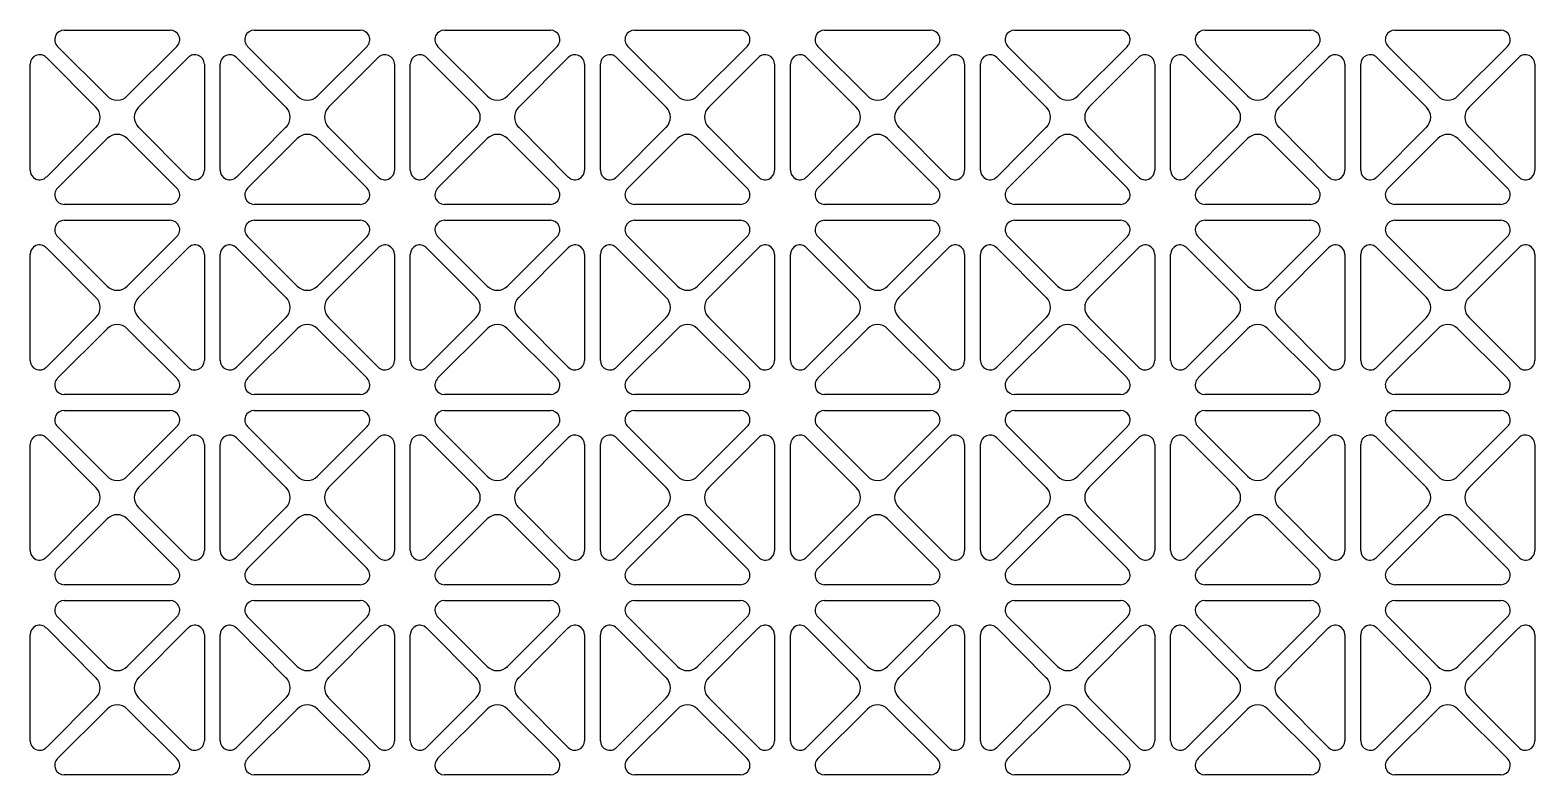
# Model space of a CAD drawing. Extents: x 59521 to 184406, y -1257 to 56672.
# Drawn here: x 68520.6 to 68710.6, y 15732.5 to 15826.5 of the extents above; entities that cross this region are included whole.
import ezdxf

# ---------------------------------------------------------------- set-up
doc = ezdxf.new("R2010")
doc.units = 0
doc.header["$MEASUREMENT"] = 0
doc.layers.get('0').update_dxf_attribs({"linetype": 'CONTINUOUS'})
doc.layers.add('WANGKONG_0', color=7, linetype='CONTINUOUS')

# ---------------------------------------------------------------- blocks, each defined once
blk = doc.blocks.new('ju77')
at = {"layer": 'WANGKONG_0', "color": 87, "linetype": 'Continuous'}
for p, q in [((-218.73, 347), (-205.35, 347)), ((-194.73, 347), (-181.35, 347)), ((-170.73, 347), (-157.35, 347)), ((-146.73, 347), (-133.35, 347)), ((-122.73, 347), (-109.35, 347)), ((-98.73, 347), (-85.35, 347)), ((-74.73, 347), (-61.35, 347)), ((-50.73, 347), (-37.35, 347)), ((-213.31, 338.69), (-219.58, 344.95)), ((-204.5, 344.95), (-210.77, 338.69)), ((-189.31, 338.69), (-195.58, 344.95)), ((-180.5, 344.95), (-186.77, 338.69)), ((-165.31, 338.69), (-171.58, 344.95)), ((-156.5, 344.95), (-162.77, 338.69)), ((-141.31, 338.69), (-147.58, 344.95)), ((-132.5, 344.95), (-138.77, 338.69)), ((-117.31, 338.69), (-123.58, 344.95)), ((-108.5, 344.95), (-114.77, 338.69)), ((-93.31, 338.69), (-99.58, 344.95)), ((-84.5, 344.95), (-90.77, 338.69)), ((-69.31, 338.69), (-75.58, 344.95)), ((-60.5, 344.95), (-66.77, 338.69)), ((-45.31, 338.69), (-51.58, 344.95)), ((-36.5, 344.95), (-42.77, 338.69)), ((-223.04, 329.31), (-223.04, 342.69)), ((-220.99, 343.54), (-214.73, 337.27)), ((-209.35, 337.27), (-203.09, 343.54)), ((-201.04, 342.69), (-201.04, 329.31)), ((-199.04, 329.31), (-199.04, 342.69)), ((-196.99, 343.54), (-190.73, 337.27)), ((-185.35, 337.27), (-179.09, 343.54)), ((-177.04, 342.69), (-177.04, 329.31)), ((-175.04, 329.31), (-175.04, 342.69)), ((-172.99, 343.54), (-166.73, 337.27)), ((-161.35, 337.27), (-155.09, 343.54)), ((-153.04, 342.69), (-153.04, 329.31)), ((-151.04, 329.31), (-151.04, 342.69)), ((-148.99, 343.54), (-142.73, 337.27)), ((-137.35, 337.27), (-131.09, 343.54)), ((-129.04, 342.69), (-129.04, 329.31)), ((-127.04, 329.31), (-127.04, 342.69)), ((-124.99, 343.54), (-118.73, 337.27)), ((-113.35, 337.27), (-107.09, 343.54)), ((-105.04, 342.69), (-105.04, 329.31)), ((-103.04, 329.31), (-103.04, 342.69)), ((-100.99, 343.54), (-94.73, 337.27)), ((-89.35, 337.27), (-83.09, 343.54)), ((-81.04, 342.69), (-81.04, 329.31)), ((-79.04, 329.31), (-79.04, 342.69)), ((-76.99, 343.54), (-70.73, 337.27)), ((-65.35, 337.27), (-59.09, 343.54)), ((-57.04, 342.69), (-57.04, 329.31)), ((-55.04, 329.31), (-55.04, 342.69)), ((-52.99, 343.54), (-46.73, 337.27)), ((-41.35, 337.27), (-35.09, 343.54)), ((-33.04, 342.69), (-33.04, 329.31)), ((-214.73, 334.73), (-220.99, 328.46)), ((-203.09, 328.46), (-209.35, 334.73)), ((-190.73, 334.73), (-196.99, 328.46)), ((-179.09, 328.46), (-185.35, 334.73)), ((-166.73, 334.73), (-172.99, 328.46)), ((-155.09, 328.46), (-161.35, 334.73)), ((-142.73, 334.73), (-148.99, 328.46)), ((-131.09, 328.46), (-137.35, 334.73)), ((-118.73, 334.73), (-124.99, 328.46)), ((-107.09, 328.46), (-113.35, 334.73)), ((-94.73, 334.73), (-100.99, 328.46)), ((-83.09, 328.46), (-89.35, 334.73)), ((-70.73, 334.73), (-76.99, 328.46)), ((-59.09, 328.46), (-65.35, 334.73)), ((-46.73, 334.73), (-52.99, 328.46)), ((-35.09, 328.46), (-41.35, 334.73)), ((-219.58, 327.05), (-213.31, 333.31)), ((-210.77, 333.31), (-204.5, 327.05)), ((-195.58, 327.05), (-189.31, 333.31)), ((-186.77, 333.31), (-180.5, 327.05)), ((-171.58, 327.05), (-165.31, 333.31)), ((-162.77, 333.31), (-156.5, 327.05)), ((-147.58, 327.05), (-141.31, 333.31)), ((-138.77, 333.31), (-132.5, 327.05)), ((-123.58, 327.05), (-117.31, 333.31)), ((-114.77, 333.31), (-108.5, 327.05)), ((-99.58, 327.05), (-93.31, 333.31)), ((-90.77, 333.31), (-84.5, 327.05)), ((-75.58, 327.05), (-69.31, 333.31)), ((-66.77, 333.31), (-60.5, 327.05)), ((-51.58, 327.05), (-45.31, 333.31)), ((-42.77, 333.31), (-36.5, 327.05)), ((-205.35, 325), (-218.73, 325)), ((-181.35, 325), (-194.73, 325)), ((-157.35, 325), (-170.73, 325)), ((-133.35, 325), (-146.73, 325)), ((-109.35, 325), (-122.73, 325)), ((-85.35, 325), (-98.73, 325)), ((-61.35, 325), (-74.73, 325)), ((-37.35, 325), (-50.73, 325)), ((-218.73, 323), (-205.35, 323)), ((-194.73, 323), (-181.35, 323)), ((-170.73, 323), (-157.35, 323)), ((-146.73, 323), (-133.35, 323)), ((-122.73, 323), (-109.35, 323)), ((-98.73, 323), (-85.35, 323)), ((-74.73, 323), (-61.35, 323)), ((-50.73, 323), (-37.35, 323)), ((-220.99, 319.54), (-214.73, 313.27)), ((-213.31, 314.69), (-219.58, 320.95)), ((-204.5, 320.95), (-210.77, 314.69)), ((-209.35, 313.27), (-203.09, 319.54)), ((-196.99, 319.54), (-190.73, 313.27)), ((-189.31, 314.69), (-195.58, 320.95)), ((-180.5, 320.95), (-186.77, 314.69)), ((-185.35, 313.27), (-179.09, 319.54)), ((-172.99, 319.54), (-166.73, 313.27)), ((-165.31, 314.69), (-171.58, 320.95)), ((-156.5, 320.95), (-162.77, 314.69)), ((-161.35, 313.27), (-155.09, 319.54)), ((-148.99, 319.54), (-142.73, 313.27)), ((-141.31, 314.69), (-147.58, 320.95)), ((-132.5, 320.95), (-138.77, 314.69)), ((-137.35, 313.27), (-131.09, 319.54)), ((-124.99, 319.54), (-118.73, 313.27)), ((-117.31, 314.69), (-123.58, 320.95)), ((-108.5, 320.95), (-114.77, 314.69)), ((-113.35, 313.27), (-107.09, 319.54)), ((-100.99, 319.54), (-94.73, 313.27)), ((-93.31, 314.69), (-99.58, 320.95)), ((-84.5, 320.95), (-90.77, 314.69)), ((-89.35, 313.27), (-83.09, 319.54)), ((-76.99, 319.54), (-70.73, 313.27)), ((-69.31, 314.69), (-75.58, 320.95)), ((-60.5, 320.95), (-66.77, 314.69)), ((-65.35, 313.27), (-59.09, 319.54)), ((-52.99, 319.54), (-46.73, 313.27)), ((-45.31, 314.69), (-51.58, 320.95)), ((-36.5, 320.95), (-42.77, 314.69)), ((-41.35, 313.27), (-35.09, 319.54)), ((-223.04, 305.31), (-223.04, 318.69)), ((-201.04, 318.69), (-201.04, 305.31)), ((-199.04, 305.31), (-199.04, 318.69)), ((-177.04, 318.69), (-177.04, 305.31)), ((-175.04, 305.31), (-175.04, 318.69)), ((-153.04, 318.69), (-153.04, 305.31)), ((-151.04, 305.31), (-151.04, 318.69)), ((-129.04, 318.69), (-129.04, 305.31)), ((-127.04, 305.31), (-127.04, 318.69)), ((-105.04, 318.69), (-105.04, 305.31)), ((-103.04, 305.31), (-103.04, 318.69)), ((-81.04, 318.69), (-81.04, 305.31)), ((-79.04, 305.31), (-79.04, 318.69)), ((-57.04, 318.69), (-57.04, 305.31)), ((-55.04, 305.31), (-55.04, 318.69)), ((-33.04, 318.69), (-33.04, 305.31)), ((-214.73, 310.73), (-220.99, 304.46)), ((-203.09, 304.46), (-209.35, 310.73)), ((-190.73, 310.73), (-196.99, 304.46)), ((-179.09, 304.46), (-185.35, 310.73)), ((-166.73, 310.73), (-172.99, 304.46)), ((-155.09, 304.46), (-161.35, 310.73)), ((-142.73, 310.73), (-148.99, 304.46)), ((-131.09, 304.46), (-137.35, 310.73)), ((-118.73, 310.73), (-124.99, 304.46)), ((-107.09, 304.46), (-113.35, 310.73)), ((-94.73, 310.73), (-100.99, 304.46)), ((-83.09, 304.46), (-89.35, 310.73)), ((-70.73, 310.73), (-76.99, 304.46)), ((-59.09, 304.46), (-65.35, 310.73)), ((-46.73, 310.73), (-52.99, 304.46)), ((-35.09, 304.46), (-41.35, 310.73)), ((-219.58, 303.05), (-213.31, 309.31)), ((-210.77, 309.31), (-204.5, 303.05)), ((-195.58, 303.05), (-189.31, 309.31)), ((-186.77, 309.31), (-180.5, 303.05)), ((-171.58, 303.05), (-165.31, 309.31)), ((-162.77, 309.31), (-156.5, 303.05)), ((-147.58, 303.05), (-141.31, 309.31)), ((-138.77, 309.31), (-132.5, 303.05)), ((-123.58, 303.05), (-117.31, 309.31)), ((-114.77, 309.31), (-108.5, 303.05)), ((-99.58, 303.05), (-93.31, 309.31)), ((-90.77, 309.31), (-84.5, 303.05)), ((-75.58, 303.05), (-69.31, 309.31)), ((-66.77, 309.31), (-60.5, 303.05)), ((-51.58, 303.05), (-45.31, 309.31)), ((-42.77, 309.31), (-36.5, 303.05)), ((-205.35, 301), (-218.73, 301)), ((-181.35, 301), (-194.73, 301)), ((-157.35, 301), (-170.73, 301)), ((-133.35, 301), (-146.73, 301)), ((-109.35, 301), (-122.73, 301)), ((-85.35, 301), (-98.73, 301)), ((-61.35, 301), (-74.73, 301)), ((-37.35, 301), (-50.73, 301)), ((-218.73, 299), (-205.35, 299)), ((-194.73, 299), (-181.35, 299)), ((-170.73, 299), (-157.35, 299)), ((-146.73, 299), (-133.35, 299)), ((-122.73, 299), (-109.35, 299)), ((-98.73, 299), (-85.35, 299)), ((-74.73, 299), (-61.35, 299)), ((-50.73, 299), (-37.35, 299)), ((-213.31, 290.69), (-219.58, 296.95)), ((-204.5, 296.95), (-210.77, 290.69)), ((-189.31, 290.69), (-195.58, 296.95)), ((-180.5, 296.95), (-186.77, 290.69)), ((-165.31, 290.69), (-171.58, 296.95)), ((-156.5, 296.95), (-162.77, 290.69)), ((-141.31, 290.69), (-147.58, 296.95)), ((-132.5, 296.95), (-138.77, 290.69)), ((-117.31, 290.69), (-123.58, 296.95)), ((-108.5, 296.95), (-114.77, 290.69)), ((-93.31, 290.69), (-99.58, 296.95)), ((-84.5, 296.95), (-90.77, 290.69)), ((-69.31, 290.69), (-75.58, 296.95)), ((-60.5, 296.95), (-66.77, 290.69)), ((-45.31, 290.69), (-51.58, 296.95)), ((-36.5, 296.95), (-42.77, 290.69)), ((-223.04, 281.31), (-223.04, 294.69)), ((-220.99, 295.54), (-214.73, 289.27)), ((-209.35, 289.27), (-203.09, 295.54)), ((-201.04, 294.69), (-201.04, 281.31)), ((-199.04, 281.31), (-199.04, 294.69)), ((-196.99, 295.54), (-190.73, 289.27)), ((-185.35, 289.27), (-179.09, 295.54)), ((-177.04, 294.69), (-177.04, 281.31)), ((-175.04, 281.31), (-175.04, 294.69)), ((-172.99, 295.54), (-166.73, 289.27)), ((-161.35, 289.27), (-155.09, 295.54)), ((-153.04, 294.69), (-153.04, 281.31)), ((-151.04, 281.31), (-151.04, 294.69)), ((-148.99, 295.54), (-142.73, 289.27)), ((-137.35, 289.27), (-131.09, 295.54)), ((-129.04, 294.69), (-129.04, 281.31)), ((-127.04, 281.31), (-127.04, 294.69)), ((-124.99, 295.54), (-118.73, 289.27)), ((-113.35, 289.27), (-107.09, 295.54)), ((-105.04, 294.69), (-105.04, 281.31)), ((-103.04, 281.31), (-103.04, 294.69)), ((-100.99, 295.54), (-94.73, 289.27)), ((-89.35, 289.27), (-83.09, 295.54)), ((-81.04, 294.69), (-81.04, 281.31)), ((-79.04, 281.31), (-79.04, 294.69)), ((-76.99, 295.54), (-70.73, 289.27)), ((-65.35, 289.27), (-59.09, 295.54)), ((-57.04, 294.69), (-57.04, 281.31)), ((-55.04, 281.31), (-55.04, 294.69)), ((-52.99, 295.54), (-46.73, 289.27)), ((-41.35, 289.27), (-35.09, 295.54)), ((-33.04, 294.69), (-33.04, 281.31)), ((-214.73, 286.73), (-220.99, 280.46)), ((-219.58, 279.05), (-213.31, 285.31)), ((-210.77, 285.31), (-204.5, 279.05)), ((-203.09, 280.46), (-209.35, 286.73)), ((-190.73, 286.73), (-196.99, 280.46)), ((-195.58, 279.05), (-189.31, 285.31)), ((-186.77, 285.31), (-180.5, 279.05)), ((-179.09, 280.46), (-185.35, 286.73)), ((-166.73, 286.73), (-172.99, 280.46)), ((-171.58, 279.05), (-165.31, 285.31)), ((-162.77, 285.31), (-156.5, 279.05)), ((-155.09, 280.46), (-161.35, 286.73)), ((-142.73, 286.73), (-148.99, 280.46)), ((-147.58, 279.05), (-141.31, 285.31)), ((-138.77, 285.31), (-132.5, 279.05)), ((-131.09, 280.46), (-137.35, 286.73)), ((-118.73, 286.73), (-124.99, 280.46)), ((-123.58, 279.05), (-117.31, 285.31)), ((-114.77, 285.31), (-108.5, 279.05)), ((-107.09, 280.46), (-113.35, 286.73)), ((-94.73, 286.73), (-100.99, 280.46)), ((-99.58, 279.05), (-93.31, 285.31)), ((-90.77, 285.31), (-84.5, 279.05)), ((-83.09, 280.46), (-89.35, 286.73)), ((-70.73, 286.73), (-76.99, 280.46)), ((-75.58, 279.05), (-69.31, 285.31)), ((-66.77, 285.31), (-60.5, 279.05)), ((-59.09, 280.46), (-65.35, 286.73)), ((-46.73, 286.73), (-52.99, 280.46)), ((-51.58, 279.05), (-45.31, 285.31)), ((-42.77, 285.31), (-36.5, 279.05)), ((-35.09, 280.46), (-41.35, 286.73)), ((-205.35, 277), (-218.73, 277)), ((-181.35, 277), (-194.73, 277)), ((-157.35, 277), (-170.73, 277)), ((-133.35, 277), (-146.73, 277)), ((-109.35, 277), (-122.73, 277)), ((-85.35, 277), (-98.73, 277)), ((-61.35, 277), (-74.73, 277)), ((-37.35, 277), (-50.73, 277)), ((-218.73, 275), (-205.35, 275)), ((-194.73, 275), (-181.35, 275)), ((-170.73, 275), (-157.35, 275)), ((-146.73, 275), (-133.35, 275)), ((-122.73, 275), (-109.35, 275)), ((-98.73, 275), (-85.35, 275)), ((-74.73, 275), (-61.35, 275)), ((-50.73, 275), (-37.35, 275)), ((-213.31, 266.69), (-219.58, 272.95)), ((-204.5, 272.95), (-210.77, 266.69)), ((-189.31, 266.69), (-195.58, 272.95)), ((-180.5, 272.95), (-186.77, 266.69)), ((-165.31, 266.69), (-171.58, 272.95)), ((-156.5, 272.95), (-162.77, 266.69)), ((-141.31, 266.69), (-147.58, 272.95)), ((-132.5, 272.95), (-138.77, 266.69)), ((-117.31, 266.69), (-123.58, 272.95)), ((-108.5, 272.95), (-114.77, 266.69)), ((-93.31, 266.69), (-99.58, 272.95)), ((-84.5, 272.95), (-90.77, 266.69)), ((-69.31, 266.69), (-75.58, 272.95)), ((-60.5, 272.95), (-66.77, 266.69)), ((-45.31, 266.69), (-51.58, 272.95)), ((-36.5, 272.95), (-42.77, 266.69)), ((-223.04, 257.31), (-223.04, 270.69)), ((-220.99, 271.54), (-214.73, 265.27)), ((-209.35, 265.27), (-203.09, 271.54)), ((-201.04, 270.69), (-201.04, 257.31)), ((-199.04, 257.31), (-199.04, 270.69)), ((-196.99, 271.54), (-190.73, 265.27)), ((-185.35, 265.27), (-179.09, 271.54)), ((-177.04, 270.69), (-177.04, 257.31)), ((-175.04, 257.31), (-175.04, 270.69)), ((-172.99, 271.54), (-166.73, 265.27)), ((-161.35, 265.27), (-155.09, 271.54)), ((-153.04, 270.69), (-153.04, 257.31)), ((-151.04, 257.31), (-151.04, 270.69)), ((-148.99, 271.54), (-142.73, 265.27)), ((-137.35, 265.27), (-131.09, 271.54)), ((-129.04, 270.69), (-129.04, 257.31)), ((-127.04, 257.31), (-127.04, 270.69)), ((-124.99, 271.54), (-118.73, 265.27)), ((-113.35, 265.27), (-107.09, 271.54)), ((-105.04, 270.69), (-105.04, 257.31)), ((-103.04, 257.31), (-103.04, 270.69)), ((-100.99, 271.54), (-94.73, 265.27)), ((-89.35, 265.27), (-83.09, 271.54)), ((-81.04, 270.69), (-81.04, 257.31)), ((-79.04, 257.31), (-79.04, 270.69)), ((-76.99, 271.54), (-70.73, 265.27)), ((-65.35, 265.27), (-59.09, 271.54)), ((-57.04, 270.69), (-57.04, 257.31)), ((-55.04, 257.31), (-55.04, 270.69)), ((-52.99, 271.54), (-46.73, 265.27)), ((-41.35, 265.27), (-35.09, 271.54)), ((-33.04, 270.69), (-33.04, 257.31)), ((-214.73, 262.73), (-220.99, 256.46)), ((-203.09, 256.46), (-209.35, 262.73)), ((-190.73, 262.73), (-196.99, 256.46)), ((-179.09, 256.46), (-185.35, 262.73)), ((-166.73, 262.73), (-172.99, 256.46)), ((-155.09, 256.46), (-161.35, 262.73)), ((-142.73, 262.73), (-148.99, 256.46)), ((-131.09, 256.46), (-137.35, 262.73)), ((-118.73, 262.73), (-124.99, 256.46)), ((-107.09, 256.46), (-113.35, 262.73)), ((-94.73, 262.73), (-100.99, 256.46)), ((-83.09, 256.46), (-89.35, 262.73)), ((-70.73, 262.73), (-76.99, 256.46)), ((-59.09, 256.46), (-65.35, 262.73)), ((-46.73, 262.73), (-52.99, 256.46)), ((-35.09, 256.46), (-41.35, 262.73)), ((-219.58, 255.05), (-213.31, 261.31)), ((-210.77, 261.31), (-204.5, 255.05)), ((-195.58, 255.05), (-189.31, 261.31)), ((-186.77, 261.31), (-180.5, 255.05)), ((-171.58, 255.05), (-165.31, 261.31)), ((-162.77, 261.31), (-156.5, 255.05)), ((-147.58, 255.05), (-141.31, 261.31)), ((-138.77, 261.31), (-132.5, 255.05)), ((-123.58, 255.05), (-117.31, 261.31)), ((-114.77, 261.31), (-108.5, 255.05)), ((-99.58, 255.05), (-93.31, 261.31)), ((-90.77, 261.31), (-84.5, 255.05)), ((-75.58, 255.05), (-69.31, 261.31)), ((-66.77, 261.31), (-60.5, 255.05)), ((-51.58, 255.05), (-45.31, 261.31)), ((-42.77, 261.31), (-36.5, 255.05)), ((-205.35, 253), (-218.73, 253)), ((-181.35, 253), (-194.73, 253)), ((-157.35, 253), (-170.73, 253)), ((-133.35, 253), (-146.73, 253)), ((-109.35, 253), (-122.73, 253)), ((-85.35, 253), (-98.73, 253)), ((-61.35, 253), (-74.73, 253)), ((-37.35, 253), (-50.73, 253))]:
    blk.add_line(p, q, dxfattribs=at)
for centre, radius, start, end in [((-218.73, 345.8), 1.2, 90, 225), ((-205.35, 345.8), 1.2, 315, 90), ((-194.73, 345.8), 1.2, 90, 225), ((-181.35, 345.8), 1.2, 315, 90), ((-170.73, 345.8), 1.2, 90, 225), ((-157.35, 345.8), 1.2, 315, 90), ((-146.73, 345.8), 1.2, 90, 225), ((-133.35, 345.8), 1.2, 315, 90), ((-122.73, 345.8), 1.2, 90, 225), ((-109.35, 345.8), 1.2, 315, 90), ((-98.73, 345.8), 1.2, 90, 225), ((-85.35, 345.8), 1.2, 315, 90), ((-74.73, 345.8), 1.2, 90, 225), ((-61.35, 345.8), 1.2, 315, 90), ((-50.73, 345.8), 1.2, 90, 225), ((-37.35, 345.8), 1.2, 315, 90), ((-221.84, 342.69), 1.2, 45, 180), ((-202.24, 342.69), 1.2, 0, 135), ((-197.84, 342.69), 1.2, 45, 180), ((-178.24, 342.69), 1.2, 0, 135), ((-173.84, 342.69), 1.2, 45, 180), ((-154.24, 342.69), 1.2, 0, 135), ((-149.84, 342.69), 1.2, 45, 180), ((-130.24, 342.69), 1.2, 0, 135), ((-125.84, 342.69), 1.2, 45, 180), ((-106.24, 342.69), 1.2, 0, 135), ((-101.84, 342.69), 1.2, 45, 180), ((-82.24, 342.69), 1.2, 0, 135), ((-77.84, 342.69), 1.2, 45, 180), ((-58.24, 342.69), 1.2, 0, 135), ((-53.84, 342.69), 1.2, 45, 180), ((-34.24, 342.69), 1.2, 0, 135), ((-212.04, 339.96), 1.8, 225, 315), ((-188.04, 339.96), 1.8, 225, 315), ((-164.04, 339.96), 1.8, 225, 315), ((-140.04, 339.96), 1.8, 225, 315), ((-116.04, 339.96), 1.8, 225, 315), ((-92.04, 339.96), 1.8, 225, 315), ((-68.04, 339.96), 1.8, 225, 315), ((-44.04, 339.96), 1.8, 225, 315), ((-216, 336), 1.8, 315, 45), ((-208.08, 336), 1.8, 135, 225), ((-192, 336), 1.8, 315, 45), ((-184.08, 336), 1.8, 135, 225), ((-168, 336), 1.8, 315, 45), ((-160.08, 336), 1.8, 135, 225), ((-144, 336), 1.8, 315, 45), ((-136.08, 336), 1.8, 135, 225), ((-120, 336), 1.8, 315, 45), ((-112.08, 336), 1.8, 135, 225), ((-96, 336), 1.8, 315, 45), ((-88.08, 336), 1.8, 135, 225), ((-72, 336), 1.8, 315, 45), ((-64.08, 336), 1.8, 135, 225), ((-48, 336), 1.8, 315, 45), ((-40.08, 336), 1.8, 135, 225), ((-212.04, 332.04), 1.8, 45, 135), ((-188.04, 332.04), 1.8, 45, 135), ((-164.04, 332.04), 1.8, 45, 135), ((-140.04, 332.04), 1.8, 45, 135), ((-116.04, 332.04), 1.8, 45, 135), ((-92.04, 332.04), 1.8, 45, 135), ((-68.04, 332.04), 1.8, 45, 135), ((-44.04, 332.04), 1.8, 45, 135), ((-221.84, 329.31), 1.2, 180, 315), ((-202.24, 329.31), 1.2, 225, 0), ((-197.84, 329.31), 1.2, 180, 315), ((-178.24, 329.31), 1.2, 225, 0), ((-173.84, 329.31), 1.2, 180, 315), ((-154.24, 329.31), 1.2, 225, 0), ((-149.84, 329.31), 1.2, 180, 315), ((-130.24, 329.31), 1.2, 225, 0), ((-125.84, 329.31), 1.2, 180, 315), ((-106.24, 329.31), 1.2, 225, 0), ((-101.84, 329.31), 1.2, 180, 315), ((-82.24, 329.31), 1.2, 225, 0), ((-77.84, 329.31), 1.2, 180, 315), ((-58.24, 329.31), 1.2, 225, 0), ((-53.84, 329.31), 1.2, 180, 315), ((-34.24, 329.31), 1.2, 225, 0), ((-218.73, 326.2), 1.2, 135, 270), ((-205.35, 326.2), 1.2, 270, 45), ((-194.73, 326.2), 1.2, 135, 270), ((-181.35, 326.2), 1.2, 270, 45), ((-170.73, 326.2), 1.2, 135, 270), ((-157.35, 326.2), 1.2, 270, 45), ((-146.73, 326.2), 1.2, 135, 270), ((-133.35, 326.2), 1.2, 270, 45), ((-122.73, 326.2), 1.2, 135, 270), ((-109.35, 326.2), 1.2, 270, 45), ((-98.73, 326.2), 1.2, 135, 270), ((-85.35, 326.2), 1.2, 270, 45), ((-74.73, 326.2), 1.2, 135, 270), ((-61.35, 326.2), 1.2, 270, 45), ((-50.73, 326.2), 1.2, 135, 270), ((-37.35, 326.2), 1.2, 270, 45), ((-218.73, 321.8), 1.2, 90, 225), ((-205.35, 321.8), 1.2, 315, 90), ((-194.73, 321.8), 1.2, 90, 225), ((-181.35, 321.8), 1.2, 315, 90), ((-170.73, 321.8), 1.2, 90, 225), ((-157.35, 321.8), 1.2, 315, 90), ((-146.73, 321.8), 1.2, 90, 225), ((-133.35, 321.8), 1.2, 315, 90), ((-122.73, 321.8), 1.2, 90, 225), ((-109.35, 321.8), 1.2, 315, 90), ((-98.73, 321.8), 1.2, 90, 225), ((-85.35, 321.8), 1.2, 315, 90), ((-74.73, 321.8), 1.2, 90, 225), ((-61.35, 321.8), 1.2, 315, 90), ((-50.73, 321.8), 1.2, 90, 225), ((-37.35, 321.8), 1.2, 315, 90), ((-221.84, 318.69), 1.2, 45, 180), ((-202.24, 318.69), 1.2, 0, 135), ((-197.84, 318.69), 1.2, 45, 180), ((-178.24, 318.69), 1.2, 0, 135), ((-173.84, 318.69), 1.2, 45, 180), ((-154.24, 318.69), 1.2, 0, 135), ((-149.84, 318.69), 1.2, 45, 180), ((-130.24, 318.69), 1.2, 0, 135), ((-125.84, 318.69), 1.2, 45, 180), ((-106.24, 318.69), 1.2, 0, 135), ((-101.84, 318.69), 1.2, 45, 180), ((-82.24, 318.69), 1.2, 0, 135), ((-77.84, 318.69), 1.2, 45, 180), ((-58.24, 318.69), 1.2, 0, 135), ((-53.84, 318.69), 1.2, 45, 180), ((-34.24, 318.69), 1.2, 0, 135), ((-212.04, 315.96), 1.8, 225, 315), ((-188.04, 315.96), 1.8, 225, 315), ((-164.04, 315.96), 1.8, 225, 315), ((-140.04, 315.96), 1.8, 225, 315), ((-116.04, 315.96), 1.8, 225, 315), ((-92.04, 315.96), 1.8, 225, 315), ((-68.04, 315.96), 1.8, 225, 315), ((-44.04, 315.96), 1.8, 225, 315), ((-216, 312), 1.8, 315, 45), ((-208.08, 312), 1.8, 135, 225), ((-192, 312), 1.8, 315, 45), ((-184.08, 312), 1.8, 135, 225), ((-168, 312), 1.8, 315, 45), ((-160.08, 312), 1.8, 135, 225), ((-144, 312), 1.8, 315, 45), ((-136.08, 312), 1.8, 135, 225), ((-120, 312), 1.8, 315, 45), ((-112.08, 312), 1.8, 135, 225), ((-96, 312), 1.8, 315, 45), ((-88.08, 312), 1.8, 135, 225), ((-72, 312), 1.8, 315, 45), ((-64.08, 312), 1.8, 135, 225), ((-48, 312), 1.8, 315, 45), ((-40.08, 312), 1.8, 135, 225), ((-212.04, 308.04), 1.8, 45, 135), ((-188.04, 308.04), 1.8, 45, 135), ((-164.04, 308.04), 1.8, 45, 135), ((-140.04, 308.04), 1.8, 45, 135), ((-116.04, 308.04), 1.8, 45, 135), ((-92.04, 308.04), 1.8, 45, 135), ((-68.04, 308.04), 1.8, 45, 135), ((-44.04, 308.04), 1.8, 45, 135), ((-221.84, 305.31), 1.2, 180, 315), ((-202.24, 305.31), 1.2, 225, 0), ((-197.84, 305.31), 1.2, 180, 315), ((-178.24, 305.31), 1.2, 225, 0), ((-173.84, 305.31), 1.2, 180, 315), ((-154.24, 305.31), 1.2, 225, 0), ((-149.84, 305.31), 1.2, 180, 315), ((-130.24, 305.31), 1.2, 225, 0), ((-125.84, 305.31), 1.2, 180, 315), ((-106.24, 305.31), 1.2, 225, 0), ((-101.84, 305.31), 1.2, 180, 315), ((-82.24, 305.31), 1.2, 225, 0), ((-77.84, 305.31), 1.2, 180, 315), ((-58.24, 305.31), 1.2, 225, 0), ((-53.84, 305.31), 1.2, 180, 315), ((-34.24, 305.31), 1.2, 225, 0), ((-218.73, 302.2), 1.2, 135, 270), ((-205.35, 302.2), 1.2, 270, 45), ((-194.73, 302.2), 1.2, 135, 270), ((-181.35, 302.2), 1.2, 270, 45), ((-170.73, 302.2), 1.2, 135, 270), ((-157.35, 302.2), 1.2, 270, 45), ((-146.73, 302.2), 1.2, 135, 270), ((-133.35, 302.2), 1.2, 270, 45), ((-122.73, 302.2), 1.2, 135, 270), ((-109.35, 302.2), 1.2, 270, 45), ((-98.73, 302.2), 1.2, 135, 270), ((-85.35, 302.2), 1.2, 270, 45), ((-74.73, 302.2), 1.2, 135, 270), ((-61.35, 302.2), 1.2, 270, 45), ((-50.73, 302.2), 1.2, 135, 270), ((-37.35, 302.2), 1.2, 270, 45), ((-218.73, 297.8), 1.2, 90, 225), ((-205.35, 297.8), 1.2, 315, 90), ((-194.73, 297.8), 1.2, 90, 225), ((-181.35, 297.8), 1.2, 315, 90), ((-170.73, 297.8), 1.2, 90, 225), ((-157.35, 297.8), 1.2, 315, 90), ((-146.73, 297.8), 1.2, 90, 225), ((-133.35, 297.8), 1.2, 315, 90), ((-122.73, 297.8), 1.2, 90, 225), ((-109.35, 297.8), 1.2, 315, 90), ((-98.73, 297.8), 1.2, 90, 225), ((-85.35, 297.8), 1.2, 315, 90), ((-74.73, 297.8), 1.2, 90, 225), ((-61.35, 297.8), 1.2, 315, 90), ((-50.73, 297.8), 1.2, 90, 225), ((-37.35, 297.8), 1.2, 315, 90), ((-221.84, 294.69), 1.2, 45, 180), ((-202.24, 294.69), 1.2, 0, 135), ((-197.84, 294.69), 1.2, 45, 180), ((-178.24, 294.69), 1.2, 0, 135), ((-173.84, 294.69), 1.2, 45, 180), ((-154.24, 294.69), 1.2, 0, 135), ((-149.84, 294.69), 1.2, 45, 180), ((-130.24, 294.69), 1.2, 0, 135), ((-125.84, 294.69), 1.2, 45, 180), ((-106.24, 294.69), 1.2, 0, 135), ((-101.84, 294.69), 1.2, 45, 180), ((-82.24, 294.69), 1.2, 0, 135), ((-77.84, 294.69), 1.2, 45, 180), ((-58.24, 294.69), 1.2, 0, 135), ((-53.84, 294.69), 1.2, 45, 180), ((-34.24, 294.69), 1.2, 0, 135), ((-216, 288), 1.8, 315, 45), ((-212.04, 291.96), 1.8, 225, 315), ((-208.08, 288), 1.8, 135, 225), ((-192, 288), 1.8, 315, 45), ((-188.04, 291.96), 1.8, 225, 315), ((-184.08, 288), 1.8, 135, 225), ((-168, 288), 1.8, 315, 45), ((-164.04, 291.96), 1.8, 225, 315), ((-160.08, 288), 1.8, 135, 225), ((-144, 288), 1.8, 315, 45), ((-140.04, 291.96), 1.8, 225, 315), ((-136.08, 288), 1.8, 135, 225), ((-120, 288), 1.8, 315, 45), ((-116.04, 291.96), 1.8, 225, 315), ((-112.08, 288), 1.8, 135, 225), ((-96, 288), 1.8, 315, 45), ((-92.04, 291.96), 1.8, 225, 315), ((-88.08, 288), 1.8, 135, 225), ((-72, 288), 1.8, 315, 45), ((-68.04, 291.96), 1.8, 225, 315), ((-64.08, 288), 1.8, 135, 225), ((-48, 288), 1.8, 315, 45), ((-44.04, 291.96), 1.8, 225, 315), ((-40.08, 288), 1.8, 135, 225), ((-212.04, 284.04), 1.8, 45, 135), ((-188.04, 284.04), 1.8, 45, 135), ((-164.04, 284.04), 1.8, 45, 135), ((-140.04, 284.04), 1.8, 45, 135), ((-116.04, 284.04), 1.8, 45, 135), ((-92.04, 284.04), 1.8, 45, 135), ((-68.04, 284.04), 1.8, 45, 135), ((-44.04, 284.04), 1.8, 45, 135), ((-221.84, 281.31), 1.2, 180, 315), ((-202.24, 281.31), 1.2, 225, 0), ((-197.84, 281.31), 1.2, 180, 315), ((-178.24, 281.31), 1.2, 225, 0), ((-173.84, 281.31), 1.2, 180, 315), ((-154.24, 281.31), 1.2, 225, 0), ((-149.84, 281.31), 1.2, 180, 315), ((-130.24, 281.31), 1.2, 225, 0), ((-125.84, 281.31), 1.2, 180, 315), ((-106.24, 281.31), 1.2, 225, 0), ((-101.84, 281.31), 1.2, 180, 315), ((-82.24, 281.31), 1.2, 225, 0), ((-77.84, 281.31), 1.2, 180, 315), ((-58.24, 281.31), 1.2, 225, 0), ((-53.84, 281.31), 1.2, 180, 315), ((-34.24, 281.31), 1.2, 225, 0), ((-218.73, 278.2), 1.2, 135, 270), ((-205.35, 278.2), 1.2, 270, 45), ((-194.73, 278.2), 1.2, 135, 270), ((-181.35, 278.2), 1.2, 270, 45), ((-170.73, 278.2), 1.2, 135, 270), ((-157.35, 278.2), 1.2, 270, 45), ((-146.73, 278.2), 1.2, 135, 270), ((-133.35, 278.2), 1.2, 270, 45), ((-122.73, 278.2), 1.2, 135, 270), ((-109.35, 278.2), 1.2, 270, 45), ((-98.73, 278.2), 1.2, 135, 270), ((-85.35, 278.2), 1.2, 270, 45), ((-74.73, 278.2), 1.2, 135, 270), ((-61.35, 278.2), 1.2, 270, 45), ((-50.73, 278.2), 1.2, 135, 270), ((-37.35, 278.2), 1.2, 270, 45), ((-218.73, 273.8), 1.2, 90, 225), ((-205.35, 273.8), 1.2, 315, 90), ((-194.73, 273.8), 1.2, 90, 225), ((-181.35, 273.8), 1.2, 315, 90), ((-170.73, 273.8), 1.2, 90, 225), ((-157.35, 273.8), 1.2, 315, 90), ((-146.73, 273.8), 1.2, 90, 225), ((-133.35, 273.8), 1.2, 315, 90), ((-122.73, 273.8), 1.2, 90, 225), ((-109.35, 273.8), 1.2, 315, 90), ((-98.73, 273.8), 1.2, 90, 225), ((-85.35, 273.8), 1.2, 315, 90), ((-74.73, 273.8), 1.2, 90, 225), ((-61.35, 273.8), 1.2, 315, 90), ((-50.73, 273.8), 1.2, 90, 225), ((-37.35, 273.8), 1.2, 315, 90), ((-221.84, 270.69), 1.2, 45, 180), ((-202.24, 270.69), 1.2, 0, 135), ((-197.84, 270.69), 1.2, 45, 180), ((-178.24, 270.69), 1.2, 0, 135), ((-173.84, 270.69), 1.2, 45, 180), ((-154.24, 270.69), 1.2, 0, 135), ((-149.84, 270.69), 1.2, 45, 180), ((-130.24, 270.69), 1.2, 0, 135), ((-125.84, 270.69), 1.2, 45, 180), ((-106.24, 270.69), 1.2, 0, 135), ((-101.84, 270.69), 1.2, 45, 180), ((-82.24, 270.69), 1.2, 0, 135), ((-77.84, 270.69), 1.2, 45, 180), ((-58.24, 270.69), 1.2, 0, 135), ((-53.84, 270.69), 1.2, 45, 180), ((-34.24, 270.69), 1.2, 0, 135), ((-212.04, 267.96), 1.8, 225, 315), ((-188.04, 267.96), 1.8, 225, 315), ((-164.04, 267.96), 1.8, 225, 315), ((-140.04, 267.96), 1.8, 225, 315), ((-116.04, 267.96), 1.8, 225, 315), ((-92.04, 267.96), 1.8, 225, 315), ((-68.04, 267.96), 1.8, 225, 315), ((-44.04, 267.96), 1.8, 225, 315), ((-216, 264), 1.8, 315, 45), ((-208.08, 264), 1.8, 135, 225), ((-192, 264), 1.8, 315, 45), ((-184.08, 264), 1.8, 135, 225), ((-168, 264), 1.8, 315, 45), ((-160.08, 264), 1.8, 135, 225), ((-144, 264), 1.8, 315, 45), ((-136.08, 264), 1.8, 135, 225), ((-120, 264), 1.8, 315, 45), ((-112.08, 264), 1.8, 135, 225), ((-96, 264), 1.8, 315, 45), ((-88.08, 264), 1.8, 135, 225), ((-72, 264), 1.8, 315, 45), ((-64.08, 264), 1.8, 135, 225), ((-48, 264), 1.8, 315, 45), ((-40.08, 264), 1.8, 135, 225), ((-212.04, 260.04), 1.8, 45, 135), ((-188.04, 260.04), 1.8, 45, 135), ((-164.04, 260.04), 1.8, 45, 135), ((-140.04, 260.04), 1.8, 45, 135), ((-116.04, 260.04), 1.8, 45, 135), ((-92.04, 260.04), 1.8, 45, 135), ((-68.04, 260.04), 1.8, 45, 135), ((-44.04, 260.04), 1.8, 45, 135), ((-221.84, 257.31), 1.2, 180, 315), ((-202.24, 257.31), 1.2, 225, 0), ((-197.84, 257.31), 1.2, 180, 315), ((-178.24, 257.31), 1.2, 225, 0), ((-173.84, 257.31), 1.2, 180, 315), ((-154.24, 257.31), 1.2, 225, 0), ((-149.84, 257.31), 1.2, 180, 315), ((-130.24, 257.31), 1.2, 225, 0), ((-125.84, 257.31), 1.2, 180, 315), ((-106.24, 257.31), 1.2, 225, 0), ((-101.84, 257.31), 1.2, 180, 315), ((-82.24, 257.31), 1.2, 225, 0), ((-77.84, 257.31), 1.2, 180, 315), ((-58.24, 257.31), 1.2, 225, 0), ((-53.84, 257.31), 1.2, 180, 315), ((-34.24, 257.31), 1.2, 225, 0), ((-218.73, 254.2), 1.2, 135, 270), ((-205.35, 254.2), 1.2, 270, 45), ((-194.73, 254.2), 1.2, 135, 270), ((-181.35, 254.2), 1.2, 270, 45), ((-170.73, 254.2), 1.2, 135, 270), ((-157.35, 254.2), 1.2, 270, 45), ((-146.73, 254.2), 1.2, 135, 270), ((-133.35, 254.2), 1.2, 270, 45), ((-122.73, 254.2), 1.2, 135, 270), ((-109.35, 254.2), 1.2, 270, 45), ((-98.73, 254.2), 1.2, 135, 270), ((-85.35, 254.2), 1.2, 270, 45), ((-74.73, 254.2), 1.2, 135, 270), ((-61.35, 254.2), 1.2, 270, 45), ((-50.73, 254.2), 1.2, 135, 270), ((-37.35, 254.2), 1.2, 270, 45)]:
    blk.add_arc(centre, radius, start, end, dxfattribs=at)

msp = doc.modelspace()

# ---------------------------------------------------------------- block references
msp.add_blockref('ju77', (68743.641, 15479.528))

doc.saveas('drawing.dxf')
